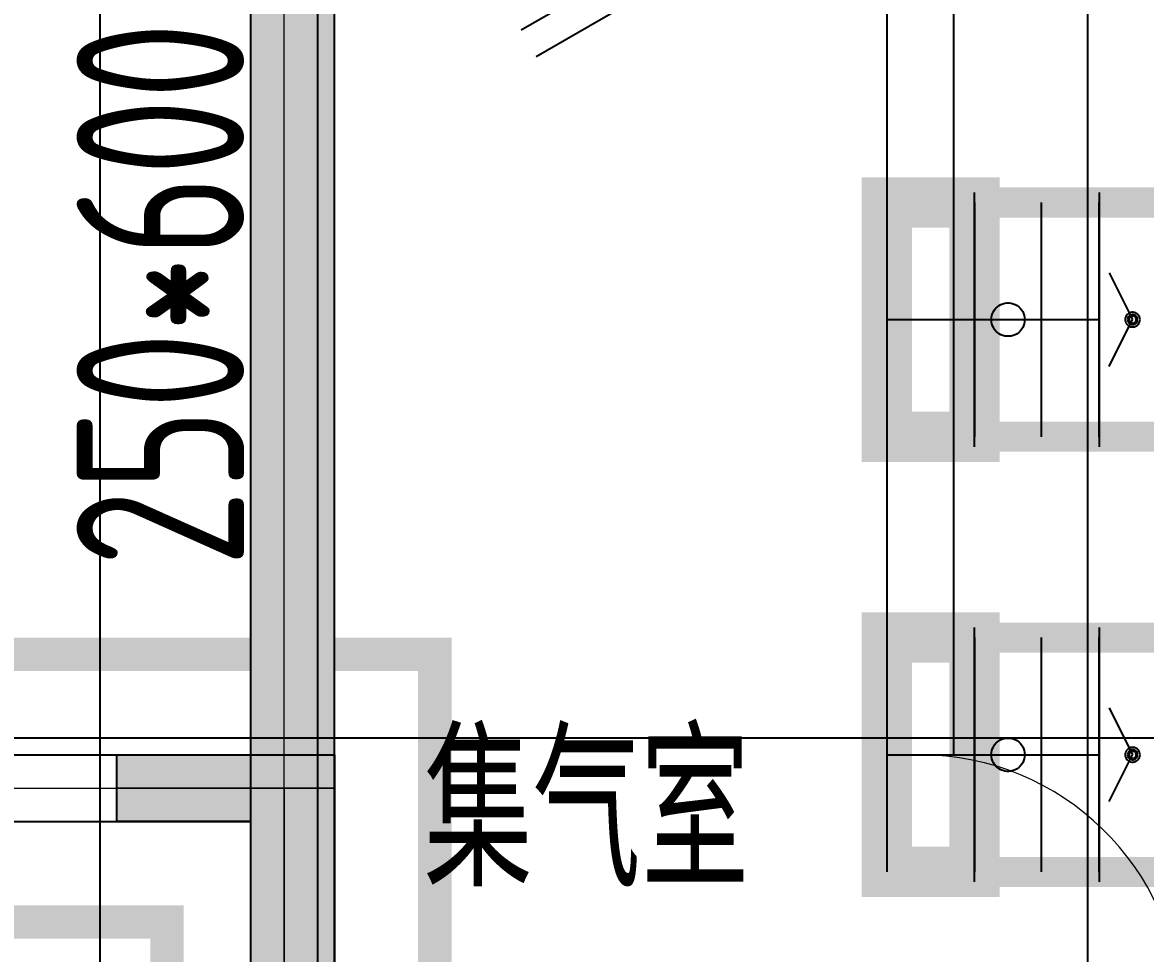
# Model space of a CAD drawing. Extents: x 369444 to 684549, y -549309 to 575337.
# Drawn here: x 514293 to 517647, y 462063 to 464845 of the extents above; entities that cross this region are included whole.
import ezdxf

# ---------------------------------------------------------------- set-up
doc = ezdxf.new("R2010")
doc.units = 0
doc.header["$LTSCALE"] = 1000
doc.header["$MEASUREMENT"] = 0
for name, pattern in [('__DASH', [0.35, 0.25, -0.1]), ('CENTER2', [1.125, 0.75, -0.125, 0.125, -0.125]), ('DASH', [0.35, 0.25, -0.1])]:
    doc.linetypes.add(name, pattern=pattern)
for name, color, linetype, lineweight, true_color in [('-1-0-1', 7, 'Continuous', 0, 0xc0c0c0), ('-1-1-2', 7, 'Continuous', 0, 0xc0c0c0), ('-2-0-1', 1, 'Continuous', 0, 0xff0000), ('-2-1-2', 9, 'Continuous', 0, 0x808080), ('1-6-1', 7, 'Continuous', 0, 0x55ff55), ('1-6-2', 7, 'Continuous', 0, 0x55ff55), ('12-6-1', 4, 'Continuous', 0, 0x00ffff), ('12-6-2', 4, 'Continuous', 0, 0x00ffff), ('12-6-5', 4, 'Continuous', 0, 0x00ffff)]:
    doc.layers.add(name, color=color, linetype=linetype, lineweight=lineweight, true_color=true_color)
for name, color, linetype in [('DOTE', 1, 'Continuous'), ('DUCT-排烟中心线', 5, 'CENTER2'), ('DUCT-排烟法兰', 4, 'Continuous'), ('DUCT-排烟管', 2, 'Continuous'), ('DUCT-排烟管端线', 4, 'Continuous'), ('DUCT-排烟阀门', 7, 'Continuous'), ('PUB_HATCH', 8, 'Continuous'), ('WALL', 9, 'Continuous'), ('WINDOW', 4, 'Continuous'), ('填充', 8, 'Continuous'), ('砼墙', 151, 'Continuous'), ('防火分区线', 7, 'Continuous'), ('颜洞口', 1, 'Continuous'), ('风管标注', 3, 'Continuous')]:
    doc.layers.add(name, color=color, linetype=linetype)
doc.styles.add('_TCH_DIM', font='SIMPLEX', dxfattribs={"bigfont": 'GBCBIG'})
doc.styles.add('yjkcad', font='yjkeng.shx', dxfattribs={"width": 0.7, "height": 250, "bigfont": 'yjkchn.shx'})

# ---------------------------------------------------------------- blocks, each defined once
blk = doc.blocks.new('$DorLib2D$00000196')
at = {"color": 0}
for p, q in [((-0.5, 0.3571), (0.366, 0.8571)), ((-0.5, -0.3571), (0.366, -0.8571)), ((-0.5571, -0.4561), (0.3089, -0.9561))]:
    blk.add_line(p, q, dxfattribs=at)
at = {"color": 0, "const_width": 0.0714}
blk.add_lwpolyline([(-0.5571, 0.4561), (0.3089, 0.9561)], dxfattribs=at)
blk = doc.blocks.new('$DorLib2D$00000001')
for p, q in [((0.45, 0.975), (0.5, 0.975)), ((0.45, 0), (0.45, 0.975)), ((0.5, 0), (0.5, 0.975)), ((0.5, 0), (0.45, 0))]:
    blk.add_line(p, q)
at = {"lineweight": 13}
blk.add_arc((0.475, 0), 0.975, 91.4693, 180, dxfattribs=at)
blk = doc.blocks.new('N-风管')
at = {"layer": 'DUCT-排烟中心线', "color": 0}
for p, q in [((38489352830.724113, 3905558430.259881), (38489353092.727753, 3905558430.259881)), ((38489353092.727753, 3905558430.259881), (38489353464.869499, 3905558430.259881)), ((38489352830.724113, 3905557130.259881), (38489353092.727753, 3905557130.259881)), ((38489353092.727753, 3905557130.259881), (38489353464.869499, 3905557130.259881))]:
    blk.add_line(p, q, dxfattribs=at)
at = {"layer": 'DUCT-排烟法兰', "color": 0}
for p, q in [((38489353092.627747, 3905558050.259881), (38489353092.627747, 3905558810.259881)), ((38489353464.769493, 3905558810.259881), (38489353464.769493, 3905558050.259881)), ((38489353092.627747, 3905556750.259881), (38489353092.627747, 3905557510.259881)), ((38489353464.769493, 3905557510.259881), (38489353464.769493, 3905556750.259881))]:
    blk.add_line(p, q, dxfattribs=at)
at = {"layer": 'DUCT-排烟管', "color": 0, "const_width": 90}
for points in [[(38489353092.727753, 3905558780.259881), (38489352830.724113, 3905558780.259881)], [(38489353092.727753, 3905558780.259881), (38489353292.727753, 3905558780.259881)], [(38489353464.869499, 3905558780.259881), (38489353092.727753, 3905558780.259881)], [(38489353464.869499, 3905558780.259881), (38489353664.869499, 3905558780.259881)], [(38489352830.724113, 3905558080.259881), (38489353092.727753, 3905558080.259881)], [(38489353292.727753, 3905558080.259881), (38489353092.727753, 3905558080.259881)], [(38489353092.727753, 3905558080.259881), (38489353464.869499, 3905558080.259881)], [(38489353664.869499, 3905558080.259881), (38489353464.869499, 3905558080.259881)], [(38489353092.727753, 3905557480.259881), (38489352830.724113, 3905557480.259881)], [(38489353092.727753, 3905557480.259881), (38489353292.727753, 3905557480.259881)], [(38489353464.869499, 3905557480.259881), (38489353092.727753, 3905557480.259881)], [(38489353464.869499, 3905557480.259881), (38489353664.869499, 3905557480.259881)], [(38489352830.724113, 3905556780.259881), (38489353092.727753, 3905556780.259881)], [(38489353292.727753, 3905556780.259881), (38489353092.727753, 3905556780.259881)], [(38489353092.727753, 3905556780.259881), (38489353464.869499, 3905556780.259881)], [(38489353664.869499, 3905556780.259881), (38489353464.869499, 3905556780.259881)]]:
    blk.add_lwpolyline(points, dxfattribs=at)
at = {"layer": 'DUCT-排烟管端线', "color": 0}
for p, q in [((38489352830.724113, 3905558780.259881), (38489352830.724113, 3905558080.259881)), ((38489353092.727753, 3905558080.259881), (38489353092.727753, 3905558780.259881)), ((38489353092.727753, 3905558080.259881), (38489353092.727753, 3905558780.259881)), ((38489353092.727753, 3905558780.259881), (38489353092.727753, 3905558080.259881)), ((38489353292.727753, 3905558080.259881), (38489353292.727753, 3905558780.259881)), ((38489353464.869499, 3905558080.259881), (38489353464.869499, 3905558780.259881)), ((38489353464.869499, 3905558080.259881), (38489353464.869499, 3905558780.259881)), ((38489352830.724113, 3905557480.259881), (38489352830.724113, 3905556780.259881)), ((38489353092.727753, 3905556780.259881), (38489353092.727753, 3905557480.259881)), ((38489353092.727753, 3905556780.259881), (38489353092.727753, 3905557480.259881)), ((38489353092.727753, 3905557480.259881), (38489353092.727753, 3905556780.259881)), ((38489353292.727753, 3905556780.259881), (38489353292.727753, 3905557480.259881)), ((38489353464.869499, 3905556780.259881), (38489353464.869499, 3905557480.259881)), ((38489353464.869499, 3905556780.259881), (38489353464.869499, 3905557480.259881))]:
    blk.add_line(p, q, dxfattribs=at)
at = {"layer": 'DUCT-排烟阀门', "color": 0}
for p, q in [((38489353494.869499, 3905558570.259881), (38489353564.869499, 3905558430.259881)), ((38489353160.856552, 3905558468.785542), (38489353165.936409, 3905558472.476277)), ((38489353165.936409, 3905558472.476277), (38489353171.438789, 3905558475.501233)), ((38489353171.438789, 3905558475.501233), (38489353177.276901, 3905558477.812706)), ((38489353177.276901, 3905558477.812706), (38489353183.358688, 3905558479.374243)), ((38489353183.358688, 3905558479.374243), (38489353189.588226, 3905558480.161217)), ((38489353189.588226, 3905558480.161217), (38489353195.867279, 3905558480.161217)), ((38489353195.867279, 3905558480.161217), (38489353202.096817, 3905558479.374243)), ((38489353202.096817, 3905558479.374243), (38489353208.178596, 3905558477.812706)), ((38489353208.178596, 3905558477.812706), (38489353214.016724, 3905558475.501233)), ((38489353214.016724, 3905558475.501233), (38489353219.519089, 3905558472.476277)), ((38489353219.519089, 3905558472.476277), (38489353224.598953, 3905558468.785542)), ((38489353143.122017, 3905558436.526542), (38489353144.298592, 3905558442.694375)), ((38489353144.298592, 3905558442.694375), (38489353146.23893, 3905558448.666108)), ((38489353146.23893, 3905558448.666108), (38489353148.912407, 3905558454.347564)), ((38489353148.912407, 3905558454.347564), (38489353152.276901, 3905558459.649143)), ((38489353152.276901, 3905558459.649143), (38489353156.27932, 3905558464.487236)), ((38489353156.27932, 3905558464.487236), (38489353160.856552, 3905558468.785542)), ((38489353224.598953, 3905558468.785542), (38489353229.176193, 3905558464.487236)), ((38489353229.176193, 3905558464.487236), (38489353233.178596, 3905558459.649143)), ((38489353233.178596, 3905558459.649143), (38489353236.543083, 3905558454.347564)), ((38489353236.543083, 3905558454.347564), (38489353239.216583, 3905558448.666108)), ((38489353239.216583, 3905558448.666108), (38489353241.156914, 3905558442.694375)), ((38489353241.156914, 3905558442.694375), (38489353242.333488, 3905558436.526542)), ((38489353544.207573, 3905558438.264353), (38489353543.08857, 3905558434.331443)), ((38489353546.030197, 3905558441.92468), (38489353544.207573, 3905558438.264353)), ((38489353548.494377, 3905558445.187777), (38489353546.030197, 3905558441.92468)), ((38489353551.51619, 3905558447.942522), (38489353548.494377, 3905558445.187777)), ((38489353552.245522, 3905558438.372823), (38489353550.938263, 3905558435.837107)), ((38489353554.992729, 3905558450.095106), (38489353551.51619, 3905558447.942522)), ((38489353554.009033, 3905558440.615316), (38489353552.245522, 3905558438.372823)), ((38489353556.165077, 3905558442.483537), (38489353554.009033, 3905558440.615316)), ((38489353558.805618, 3905558451.572225), (38489353554.992729, 3905558450.095106)), ((38489353557.10218, 3905558437.666005), (38489353555.840927, 3905558436.062191)), ((38489353558.635719, 3905558443.909964), (38489353556.165077, 3905558442.483537)), ((38489353558.644173, 3905558439.002141), (38489353557.10218, 3905558437.666005)), ((38489353561.331673, 3905558444.84304), (38489353558.635719, 3905558443.909964)), ((38489353560.411148, 3905558440.022309), (38489353558.644173, 3905558439.002141)), ((38489353562.824997, 3905558452.323577), (38489353558.805618, 3905558451.572225)), ((38489353562.339272, 3905558440.689638), (38489353560.411148, 3905558440.022309)), ((38489353564.155479, 3905558445.249043), (38489353561.331673, 3905558444.84304)), ((38489353564.358841, 3905558440.980009), (38489353562.339272, 3905558440.689638)), ((38489353566.914001, 3905558452.323577), (38489353562.824997, 3905558452.323577)), ((38489353567.005096, 3905558445.113299), (38489353564.155479, 3905558445.249043)), ((38489353566.396873, 3905558440.882926), (38489353564.358841, 3905558440.980009)), ((38489353568.379677, 3905558440.401898), (38489353566.396873, 3905558440.882926)), ((38489353570.933388, 3905558451.572225), (38489353566.914001, 3905558452.323577)), ((38489353569.777527, 3905558444.440714), (38489353567.005096, 3905558445.113299)), ((38489353570.235641, 3905558439.554311), (38489353568.379677, 3905558440.401898)), ((38489353572.372581, 3905558443.255596), (38489353569.777527, 3905558444.440714)), ((38489353571.897652, 3905558438.3708), (38489353570.235641, 3905558439.554311)), ((38489353574.746269, 3905558450.095106), (38489353570.933388, 3905558451.572225)), ((38489353573.305649, 3905558436.894138), (38489353571.897652, 3905558438.3708)), ((38489353574.696442, 3905558441.60078), (38489353572.372581, 3905558443.255596)), ((38489353574.408737, 3905558435.177698), (38489353573.305649, 3905558436.894138)), ((38489353576.665138, 3905558439.536073), (38489353574.696442, 3905558441.60078)), ((38489353578.222809, 3905558447.942522), (38489353574.746269, 3905558450.095106)), ((38489353578.207497, 3905558437.136101), (38489353576.665138, 3905558439.536073)), ((38489353579.267799, 3905558434.487604), (38489353578.207497, 3905558437.136101)), ((38489353581.244621, 3905558445.187777), (38489353578.222809, 3905558447.942522)), ((38489353583.708794, 3905558441.92468), (38489353581.244621, 3905558445.187777)), ((38489353585.531433, 3905558438.264353), (38489353583.708794, 3905558441.92468)), ((38489353586.650429, 3905558434.331443), (38489353585.531433, 3905558438.264353)), ((38489353105.227753, 3905558430.259881), (38489353280.227753, 3905558430.259881)), ((38489353142.727753, 3905558430.259881), (38489353143.122017, 3905558436.526542)), ((38489353143.122017, 3905558423.993219), (38489353142.727753, 3905558430.259881)), ((38489353144.298592, 3905558417.825386), (38489353143.122017, 3905558423.993219)), ((38489353146.23893, 3905558411.853653), (38489353144.298592, 3905558417.825386)), ((38489353148.912422, 3905558406.172197), (38489353146.23893, 3905558411.853653)), ((38489353152.276901, 3905558400.870618), (38489353148.912422, 3905558406.172197)), ((38489353236.543091, 3905558406.172197), (38489353233.178596, 3905558400.870618)), ((38489353239.216583, 3905558411.853653), (38489353236.543091, 3905558406.172197)), ((38489353241.156914, 3905558417.825386), (38489353239.216583, 3905558411.853653)), ((38489353242.333488, 3905558423.993219), (38489353241.156914, 3905558417.825386)), ((38489353242.333488, 3905558436.526542), (38489353242.727753, 3905558430.259881)), ((38489353242.727753, 3905558430.259881), (38489353242.333488, 3905558423.993219)), ((38489353494.869499, 3905558290.259881), (38489353564.869499, 3905558430.259881)), ((38489353543.08857, 3905558434.331443), (38489353542.711281, 3905558430.259881)), ((38489353542.711281, 3905558430.259881), (38489353543.08857, 3905558426.188318)), ((38489353543.08857, 3905558426.188318), (38489353544.207573, 3905558422.255408)), ((38489353544.207573, 3905558422.255408), (38489353546.030197, 3905558418.595081)), ((38489353546.030197, 3905558418.595081), (38489353548.494377, 3905558415.331985)), ((38489353548.494377, 3905558415.331985), (38489353551.51619, 3905558412.57724)), ((38489353550.134521, 3905558433.099815), (38489353549.863342, 3905558430.259881)), ((38489353549.863342, 3905558430.259881), (38489353550.134521, 3905558427.419946)), ((38489353550.938263, 3905558435.837107), (38489353550.134521, 3905558433.099815)), ((38489353550.134521, 3905558427.419946), (38489353550.938263, 3905558424.682654)), ((38489353550.938263, 3905558424.682654), (38489353552.245506, 3905558422.146938)), ((38489353551.51619, 3905558412.57724), (38489353554.992729, 3905558410.424655)), ((38489353552.245506, 3905558422.146938), (38489353554.009033, 3905558419.904445)), ((38489353554.009033, 3905558419.904445), (38489353556.16507, 3905558418.036224)), ((38489353554.331161, 3905558432.290978), (38489353554.137207, 3905558430.259881)), ((38489353554.137207, 3905558430.259881), (38489353554.331161, 3905558428.228783)), ((38489353554.905991, 3905558434.248668), (38489353554.331161, 3905558432.290978)), ((38489353554.331161, 3905558428.228783), (38489353554.905991, 3905558426.271093)), ((38489353555.840927, 3905558436.062191), (38489353554.905991, 3905558434.248668)), ((38489353554.905991, 3905558426.271093), (38489353555.840927, 3905558424.45757)), ((38489353554.992729, 3905558410.424655), (38489353558.805611, 3905558408.947536)), ((38489353555.840927, 3905558424.45757), (38489353557.10218, 3905558422.853756)), ((38489353556.16507, 3905558418.036224), (38489353558.635712, 3905558416.609797)), ((38489353557.10218, 3905558422.853756), (38489353558.644173, 3905558421.51762)), ((38489353558.635712, 3905558416.609797), (38489353561.331657, 3905558415.676721)), ((38489353558.644173, 3905558421.51762), (38489353560.411148, 3905558420.497452)), ((38489353558.805611, 3905558408.947536), (38489353562.824997, 3905558408.196184)), ((38489353560.411148, 3905558420.497452), (38489353562.339256, 3905558419.830123)), ((38489353561.331657, 3905558415.676721), (38489353564.155472, 3905558415.270718)), ((38489353562.339256, 3905558419.830123), (38489353564.358833, 3905558419.539752)), ((38489353562.824997, 3905558408.196184), (38489353566.914001, 3905558408.196184)), ((38489353564.155472, 3905558415.270718), (38489353567.005096, 3905558415.406462)), ((38489353564.358833, 3905558419.539752), (38489353566.396858, 3905558419.636836)), ((38489353566.396858, 3905558419.636836), (38489353568.379677, 3905558420.117863)), ((38489353566.914001, 3905558408.196184), (38489353570.93338, 3905558408.947536)), ((38489353567.005096, 3905558415.406462), (38489353569.777527, 3905558416.079047)), ((38489353568.379677, 3905558420.117863), (38489353570.235641, 3905558420.96545)), ((38489353569.777527, 3905558416.079047), (38489353572.372566, 3905558417.264165)), ((38489353570.235641, 3905558420.96545), (38489353571.897652, 3905558422.148962)), ((38489353570.93338, 3905558408.947536), (38489353574.746269, 3905558410.424655)), ((38489353571.897652, 3905558422.148962), (38489353573.305641, 3905558423.625623)), ((38489353572.372566, 3905558417.264165), (38489353574.696442, 3905558418.918982)), ((38489353573.305641, 3905558423.625623), (38489353574.40873, 3905558425.342063)), ((38489353574.40873, 3905558425.342063), (38489353575.167053, 3905558427.236247)), ((38489353575.167053, 3905558433.283514), (38489353574.408737, 3905558435.177698)), ((38489353574.696442, 3905558418.918982), (38489353576.665131, 3905558420.983688)), ((38489353574.746269, 3905558410.424655), (38489353578.222809, 3905558412.57724)), ((38489353575.553177, 3905558431.280049), (38489353575.167053, 3905558433.283514)), ((38489353575.167053, 3905558427.236247), (38489353575.553177, 3905558429.239712)), ((38489353575.553177, 3905558429.239712), (38489353575.553177, 3905558431.280049)), ((38489353576.665131, 3905558420.983688), (38489353578.207497, 3905558423.38366)), ((38489353578.207497, 3905558423.38366), (38489353579.267799, 3905558426.032157)), ((38489353578.222809, 3905558412.57724), (38489353581.244621, 3905558415.331985)), ((38489353579.807709, 3905558431.686307), (38489353579.267799, 3905558434.487604)), ((38489353579.267799, 3905558426.032157), (38489353579.807709, 3905558428.833454)), ((38489353579.807709, 3905558428.833454), (38489353579.807709, 3905558431.686307)), ((38489353581.244621, 3905558415.331985), (38489353583.708794, 3905558418.595081)), ((38489353583.708794, 3905558418.595081), (38489353585.531433, 3905558422.255408)), ((38489353585.531433, 3905558422.255408), (38489353586.650429, 3905558426.188318)), ((38489353587.027718, 3905558430.259881), (38489353586.650429, 3905558434.331443)), ((38489353586.650429, 3905558426.188318), (38489353587.027718, 3905558430.259881)), ((38489353156.27932, 3905558396.032525), (38489353152.276901, 3905558400.870618)), ((38489353160.856552, 3905558391.734219), (38489353156.27932, 3905558396.032525)), ((38489353165.936417, 3905558388.043484), (38489353160.856552, 3905558391.734219)), ((38489353171.438789, 3905558385.018528), (38489353165.936417, 3905558388.043484)), ((38489353177.276901, 3905558382.707055), (38489353171.438789, 3905558385.018528)), ((38489353183.358688, 3905558381.145518), (38489353177.276901, 3905558382.707055)), ((38489353189.588226, 3905558380.358544), (38489353183.358688, 3905558381.145518)), ((38489353195.867279, 3905558380.358544), (38489353189.588226, 3905558380.358544)), ((38489353202.096817, 3905558381.145518), (38489353195.867279, 3905558380.358544)), ((38489353208.178596, 3905558382.707055), (38489353202.096817, 3905558381.145518)), ((38489353214.016724, 3905558385.018528), (38489353208.178596, 3905558382.707055)), ((38489353219.519096, 3905558388.043484), (38489353214.016724, 3905558385.018528)), ((38489353224.598953, 3905558391.734219), (38489353219.519096, 3905558388.043484)), ((38489353229.176193, 3905558396.032525), (38489353224.598953, 3905558391.734219)), ((38489353233.178596, 3905558400.870618), (38489353229.176193, 3905558396.032525)), ((38489353494.869499, 3905557270.259881), (38489353564.869499, 3905557130.259881)), ((38489353152.276901, 3905557159.649143), (38489353156.27932, 3905557164.487236)), ((38489353156.27932, 3905557164.487236), (38489353160.856552, 3905557168.785542)), ((38489353160.856552, 3905557168.785542), (38489353165.936409, 3905557172.476277)), ((38489353165.936409, 3905557172.476277), (38489353171.438789, 3905557175.501233)), ((38489353171.438789, 3905557175.501233), (38489353177.276901, 3905557177.812706)), ((38489353177.276901, 3905557177.812706), (38489353183.358688, 3905557179.374243)), ((38489353183.358688, 3905557179.374243), (38489353189.588226, 3905557180.161217)), ((38489353189.588226, 3905557180.161217), (38489353195.867279, 3905557180.161217)), ((38489353195.867279, 3905557180.161217), (38489353202.096817, 3905557179.374243)), ((38489353202.096817, 3905557179.374243), (38489353208.178596, 3905557177.812706)), ((38489353208.178596, 3905557177.812706), (38489353214.016724, 3905557175.501233)), ((38489353214.016724, 3905557175.501233), (38489353219.519089, 3905557172.476277)), ((38489353219.519089, 3905557172.476277), (38489353224.598953, 3905557168.785542)), ((38489353224.598953, 3905557168.785542), (38489353229.176193, 3905557164.487236)), ((38489353229.176193, 3905557164.487236), (38489353233.178596, 3905557159.649143)), ((38489353105.227753, 3905557130.259881), (38489353280.227753, 3905557130.259881)), ((38489353142.727753, 3905557130.259881), (38489353143.122017, 3905557136.526542)), ((38489353143.122017, 3905557123.993219), (38489353142.727753, 3905557130.259881)), ((38489353143.122017, 3905557136.526542), (38489353144.298592, 3905557142.694375)), ((38489353144.298592, 3905557142.694375), (38489353146.23893, 3905557148.666108)), ((38489353146.23893, 3905557148.666108), (38489353148.912407, 3905557154.347564)), ((38489353148.912407, 3905557154.347564), (38489353152.276901, 3905557159.649143)), ((38489353233.178596, 3905557159.649143), (38489353236.543083, 3905557154.347564)), ((38489353236.543083, 3905557154.347564), (38489353239.216583, 3905557148.666108)), ((38489353239.216583, 3905557148.666108), (38489353241.156914, 3905557142.694375)), ((38489353241.156914, 3905557142.694375), (38489353242.333488, 3905557136.526542)), ((38489353242.333488, 3905557136.526542), (38489353242.727753, 3905557130.259881)), ((38489353242.727753, 3905557130.259881), (38489353242.333488, 3905557123.993219)), ((38489353494.869499, 3905556990.259881), (38489353564.869499, 3905557130.259881)), ((38489353543.08857, 3905557134.331443), (38489353542.711281, 3905557130.259881)), ((38489353542.711281, 3905557130.259881), (38489353543.08857, 3905557126.188318)), ((38489353544.207573, 3905557138.264353), (38489353543.08857, 3905557134.331443)), ((38489353546.030197, 3905557141.92468), (38489353544.207573, 3905557138.264353)), ((38489353548.494377, 3905557145.187777), (38489353546.030197, 3905557141.92468)), ((38489353551.51619, 3905557147.942522), (38489353548.494377, 3905557145.187777)), ((38489353550.134521, 3905557133.099815), (38489353549.863342, 3905557130.259881)), ((38489353549.863342, 3905557130.259881), (38489353550.134521, 3905557127.419946)), ((38489353550.938263, 3905557135.837107), (38489353550.134521, 3905557133.099815)), ((38489353552.245522, 3905557138.372823), (38489353550.938263, 3905557135.837107)), ((38489353554.992729, 3905557150.095106), (38489353551.51619, 3905557147.942522)), ((38489353554.009033, 3905557140.615316), (38489353552.245522, 3905557138.372823)), ((38489353556.165077, 3905557142.483537), (38489353554.009033, 3905557140.615316)), ((38489353554.331161, 3905557132.290978), (38489353554.137207, 3905557130.259881)), ((38489353554.137207, 3905557130.259881), (38489353554.331161, 3905557128.228783)), ((38489353554.905991, 3905557134.248668), (38489353554.331161, 3905557132.290978)), ((38489353554.331161, 3905557128.228783), (38489353554.905991, 3905557126.271093)), ((38489353555.840927, 3905557136.062191), (38489353554.905991, 3905557134.248668)), ((38489353558.805618, 3905557151.572225), (38489353554.992729, 3905557150.095106)), ((38489353557.10218, 3905557137.666005), (38489353555.840927, 3905557136.062191)), ((38489353558.635719, 3905557143.909964), (38489353556.165077, 3905557142.483537)), ((38489353558.644173, 3905557139.002141), (38489353557.10218, 3905557137.666005)), ((38489353561.331673, 3905557144.84304), (38489353558.635719, 3905557143.909964)), ((38489353560.411148, 3905557140.022309), (38489353558.644173, 3905557139.002141)), ((38489353562.824997, 3905557152.323577), (38489353558.805618, 3905557151.572225)), ((38489353562.339272, 3905557140.689638), (38489353560.411148, 3905557140.022309)), ((38489353564.155479, 3905557145.249043), (38489353561.331673, 3905557144.84304)), ((38489353564.358841, 3905557140.980009), (38489353562.339272, 3905557140.689638)), ((38489353566.914001, 3905557152.323577), (38489353562.824997, 3905557152.323577)), ((38489353567.005096, 3905557145.113299), (38489353564.155479, 3905557145.249043)), ((38489353566.396873, 3905557140.882926), (38489353564.358841, 3905557140.980009)), ((38489353568.379677, 3905557140.401898), (38489353566.396873, 3905557140.882926)), ((38489353570.933388, 3905557151.572225), (38489353566.914001, 3905557152.323577)), ((38489353569.777527, 3905557144.440714), (38489353567.005096, 3905557145.113299)), ((38489353570.235641, 3905557139.554311), (38489353568.379677, 3905557140.401898)), ((38489353572.372581, 3905557143.255596), (38489353569.777527, 3905557144.440714)), ((38489353571.897652, 3905557138.3708), (38489353570.235641, 3905557139.554311)), ((38489353574.746269, 3905557150.095106), (38489353570.933388, 3905557151.572225)), ((38489353573.305649, 3905557136.894138), (38489353571.897652, 3905557138.3708)), ((38489353574.696442, 3905557141.60078), (38489353572.372581, 3905557143.255596)), ((38489353574.408737, 3905557135.177698), (38489353573.305649, 3905557136.894138)), ((38489353575.167053, 3905557133.283514), (38489353574.408737, 3905557135.177698)), ((38489353576.665138, 3905557139.536073), (38489353574.696442, 3905557141.60078)), ((38489353578.222809, 3905557147.942522), (38489353574.746269, 3905557150.095106)), ((38489353575.553177, 3905557131.280049), (38489353575.167053, 3905557133.283514)), ((38489353575.167053, 3905557127.236247), (38489353575.553177, 3905557129.239712)), ((38489353575.553177, 3905557129.239712), (38489353575.553177, 3905557131.280049)), ((38489353578.207497, 3905557137.136101), (38489353576.665138, 3905557139.536073)), ((38489353579.267799, 3905557134.487604), (38489353578.207497, 3905557137.136101)), ((38489353581.244621, 3905557145.187777), (38489353578.222809, 3905557147.942522)), ((38489353579.807709, 3905557131.686307), (38489353579.267799, 3905557134.487604)), ((38489353579.267799, 3905557126.032157), (38489353579.807709, 3905557128.833454)), ((38489353579.807709, 3905557128.833454), (38489353579.807709, 3905557131.686307)), ((38489353583.708794, 3905557141.92468), (38489353581.244621, 3905557145.187777)), ((38489353585.531433, 3905557138.264353), (38489353583.708794, 3905557141.92468)), ((38489353586.650429, 3905557134.331443), (38489353585.531433, 3905557138.264353)), ((38489353587.027718, 3905557130.259881), (38489353586.650429, 3905557134.331443)), ((38489353586.650429, 3905557126.188318), (38489353587.027718, 3905557130.259881)), ((38489353144.298592, 3905557117.825386), (38489353143.122017, 3905557123.993219)), ((38489353146.23893, 3905557111.853653), (38489353144.298592, 3905557117.825386)), ((38489353148.912422, 3905557106.172197), (38489353146.23893, 3905557111.853653)), ((38489353152.276901, 3905557100.870618), (38489353148.912422, 3905557106.172197)), ((38489353156.27932, 3905557096.032525), (38489353152.276901, 3905557100.870618)), ((38489353160.856552, 3905557091.734219), (38489353156.27932, 3905557096.032525)), ((38489353229.176193, 3905557096.032525), (38489353224.598953, 3905557091.734219)), ((38489353233.178596, 3905557100.870618), (38489353229.176193, 3905557096.032525)), ((38489353236.543091, 3905557106.172197), (38489353233.178596, 3905557100.870618)), ((38489353239.216583, 3905557111.853653), (38489353236.543091, 3905557106.172197)), ((38489353241.156914, 3905557117.825386), (38489353239.216583, 3905557111.853653)), ((38489353242.333488, 3905557123.993219), (38489353241.156914, 3905557117.825386)), ((38489353543.08857, 3905557126.188318), (38489353544.207573, 3905557122.255408)), ((38489353544.207573, 3905557122.255408), (38489353546.030197, 3905557118.595081)), ((38489353546.030197, 3905557118.595081), (38489353548.494377, 3905557115.331985)), ((38489353548.494377, 3905557115.331985), (38489353551.51619, 3905557112.57724)), ((38489353550.134521, 3905557127.419946), (38489353550.938263, 3905557124.682654)), ((38489353550.938263, 3905557124.682654), (38489353552.245506, 3905557122.146938)), ((38489353551.51619, 3905557112.57724), (38489353554.992729, 3905557110.424655)), ((38489353552.245506, 3905557122.146938), (38489353554.009033, 3905557119.904445)), ((38489353554.009033, 3905557119.904445), (38489353556.16507, 3905557118.036224)), ((38489353554.905991, 3905557126.271093), (38489353555.840927, 3905557124.45757)), ((38489353554.992729, 3905557110.424655), (38489353558.805611, 3905557108.947536)), ((38489353555.840927, 3905557124.45757), (38489353557.10218, 3905557122.853756)), ((38489353556.16507, 3905557118.036224), (38489353558.635712, 3905557116.609797)), ((38489353557.10218, 3905557122.853756), (38489353558.644173, 3905557121.51762)), ((38489353558.635712, 3905557116.609797), (38489353561.331657, 3905557115.676721)), ((38489353558.644173, 3905557121.51762), (38489353560.411148, 3905557120.497452)), ((38489353558.805611, 3905557108.947536), (38489353562.824997, 3905557108.196184)), ((38489353560.411148, 3905557120.497452), (38489353562.339256, 3905557119.830123)), ((38489353561.331657, 3905557115.676721), (38489353564.155472, 3905557115.270718)), ((38489353562.339256, 3905557119.830123), (38489353564.358833, 3905557119.539752)), ((38489353562.824997, 3905557108.196184), (38489353566.914001, 3905557108.196184)), ((38489353564.155472, 3905557115.270718), (38489353567.005096, 3905557115.406462)), ((38489353564.358833, 3905557119.539752), (38489353566.396858, 3905557119.636836)), ((38489353566.396858, 3905557119.636836), (38489353568.379677, 3905557120.117863)), ((38489353566.914001, 3905557108.196184), (38489353570.93338, 3905557108.947536)), ((38489353567.005096, 3905557115.406462), (38489353569.777527, 3905557116.079047)), ((38489353568.379677, 3905557120.117863), (38489353570.235641, 3905557120.96545)), ((38489353569.777527, 3905557116.079047), (38489353572.372566, 3905557117.264165)), ((38489353570.235641, 3905557120.96545), (38489353571.897652, 3905557122.148962)), ((38489353570.93338, 3905557108.947536), (38489353574.746269, 3905557110.424655)), ((38489353571.897652, 3905557122.148962), (38489353573.305641, 3905557123.625623)), ((38489353572.372566, 3905557117.264165), (38489353574.696442, 3905557118.918982)), ((38489353573.305641, 3905557123.625623), (38489353574.40873, 3905557125.342063)), ((38489353574.40873, 3905557125.342063), (38489353575.167053, 3905557127.236247)), ((38489353574.696442, 3905557118.918982), (38489353576.665131, 3905557120.983688)), ((38489353574.746269, 3905557110.424655), (38489353578.222809, 3905557112.57724)), ((38489353576.665131, 3905557120.983688), (38489353578.207497, 3905557123.38366)), ((38489353578.207497, 3905557123.38366), (38489353579.267799, 3905557126.032157)), ((38489353578.222809, 3905557112.57724), (38489353581.244621, 3905557115.331985)), ((38489353581.244621, 3905557115.331985), (38489353583.708794, 3905557118.595081)), ((38489353583.708794, 3905557118.595081), (38489353585.531433, 3905557122.255408)), ((38489353585.531433, 3905557122.255408), (38489353586.650429, 3905557126.188318)), ((38489353165.936417, 3905557088.043484), (38489353160.856552, 3905557091.734219)), ((38489353171.438789, 3905557085.018528), (38489353165.936417, 3905557088.043484)), ((38489353177.276901, 3905557082.707055), (38489353171.438789, 3905557085.018528)), ((38489353183.358688, 3905557081.145518), (38489353177.276901, 3905557082.707055)), ((38489353189.588226, 3905557080.358544), (38489353183.358688, 3905557081.145518)), ((38489353195.867279, 3905557080.358544), (38489353189.588226, 3905557080.358544)), ((38489353202.096817, 3905557081.145518), (38489353195.867279, 3905557080.358544)), ((38489353208.178596, 3905557082.707055), (38489353202.096817, 3905557081.145518)), ((38489353214.016724, 3905557085.018528), (38489353208.178596, 3905557082.707055)), ((38489353219.519096, 3905557088.043484), (38489353214.016724, 3905557085.018528)), ((38489353224.598953, 3905557091.734219), (38489353219.519096, 3905557088.043484))]:
    blk.add_line(p, q, dxfattribs=at)
at = {"layer": '颜洞口', "color": 0, "const_width": 150, "elevation": 3000}
for points in [[(38489352830.724113, 3905558780.259881), (38489353092.527763, 3905558780.259881), (38489353092.527763, 3905558080.259881), (38489352830.724113, 3905558080.259881)], [(38489352830.724113, 3905557480.259881), (38489353092.527763, 3905557480.259881), (38489353092.527763, 3905556780.259881), (38489352830.724113, 3905556780.259881)]]:
    blk.add_lwpolyline(points, close=True, dxfattribs=at)

msp = doc.modelspace()

# ---------------------------------------------------------------- hatches: boundary and pattern name
at = {"layer": 'PUB_HATCH'}
msp.add_hatch(color=256, dxfattribs=at).paths.add_polyline_path([(515174.6, 461577), (515224.6, 461707), (515224.6, 467357), (515104.6, 467407), (514974.6, 467357), (514974.6, 461557)])
at = {"layer": '填充'}
h = msp.add_hatch(color=8, dxfattribs=at)
h.dxf.hatch_style = 1
h.paths.add_polyline_path([(507274.5, 462457), (507274.5, 462957), (506774.5, 462957), (506774.5, 462457)], flags=17)
h.paths.add_polyline_path([(500674.5, 462457), (500674.5, 462957), (500174.5, 462957), (500174.5, 462457)], flags=17)
h.paths.add_polyline_path([(497874.5, 462457), (497874.5, 462957), (497374.5, 462957), (497374.5, 462457)], flags=17)
h.paths.add_polyline_path([(510074.5, 462457), (510074.5, 462957), (509524.5, 462957), (509524.5, 462457)], flags=17)
h.paths.add_polyline_path([(509524.5, 460757), (509774.5, 460757), (509774.5, 461157), (509374.5, 461157), (509374.5, 460757)], flags=17)
h.paths.add_polyline_path([(497424.5, 460757), (497574.5, 460757), (497574.5, 461157), (497174.5, 461157), (497174.5, 460757)], flags=17)
h.paths.add_polyline_path([(512274.5, 467357), (510074.5, 467357), (510074.5, 465157), (510624.5, 465157), (510624.5, 464957), (509824.5, 464957), (509824.5, 467607), (512474.5, 467607), (512474.5, 464957), (511724.5, 464957), (511724.5, 465157), (512274.5, 465157)])
h.paths.add_polyline_path([(501674.5, 458107), (501124.5, 458107), (501124.5, 458357), (501674.5, 458357), (502074.5, 458357), (502074.5, 458107), (501924.5, 458107), (501924.5, 455207), (500174.5, 455207), (500174.5, 455457), (501674.5, 455457)])
h.paths.add_polyline_path([(514974.5, 467357), (514324.5, 467357), (514324.5, 467607), (515224.5, 467607), (515224.5, 465807), (514974.5, 465807)])
h.paths.add_polyline_path([(492624.5, 467557), (491974.5, 467557), (491974.5, 466007), (491724.5, 466007), (491724.5, 467807), (492624.5, 467807)])
h.paths.add_polyline_path([(507624.5, 450607), (506774.5, 450607), (506074.5, 450607), (506074.5, 450857), (506524.5, 450857), (506524.5, 454057), (506774.5, 454057), (506774.5, 450857), (507624.5, 450857)])
h.paths.add_polyline_path([(500174.5, 450607), (499324.5, 450607), (499324.5, 450857), (500174.5, 450857), (500174.5, 454057), (500424.5, 454057), (500424.5, 450857), (500874.5, 450857), (500874.5, 450607)])
h.paths.add_polyline_path([(505824.5, 458107), (505274.5, 458107), (505274.5, 455457), (506774.5, 455457), (506774.5, 455207), (505024.5, 455207), (505024.5, 458107), (504874.5, 458107), (504874.5, 458357), (505274.5, 458357), (505824.5, 458357)])
h.paths.add_polyline_path([(521349.5, 458907), (520874.5, 458907), (520874.5, 457157), (520624.5, 457157), (520624.5, 458907), (520524.5, 458907), (520524.5, 459157), (520874.5, 459157), (521349.5, 459157)])
h.paths.add_polyline_path([(517574.5, 450607), (517274.5, 450607), (516874.5, 450607), (516874.5, 450857), (517024.5, 450857), (517024.5, 454457), (517274.5, 454457), (517274.5, 450857), (517574.5, 450857)])
h.paths.add_polyline_path([(514174.5, 450607), (513149.5, 450607), (512374.5, 450607), (512374.5, 450857), (513124.5, 450857), (513124.5, 454557), (513424.5, 454557), (513424.5, 450857), (514174.5, 450857)])
h.paths.add_polyline_path([(489924.5, 456557), (489924.5, 455757), (487824.5, 455757), (487824.5, 456007), (489674.5, 456007), (489674.5, 456557)])
h.paths.add_polyline_path([(497624.5, 465157), (496874.5, 465157), (496874.5, 467557), (494674.5, 467557), (494674.5, 465357), (495224.5, 465357), (495224.5, 465157), (494474.5, 465157), (494474.5, 467807), (497124.5, 467807), (497124.5, 465407), (497624.5, 465407)])
h.paths.add_polyline_path([(509524.5, 458107), (509074.5, 458107), (509074.5, 458357), (509774.5, 458357), (509774.5, 455207), (509524.5, 455207)])
h.paths.add_polyline_path([(497874.5, 458107), (497424.5, 458107), (497424.5, 455207), (497174.5, 455207), (497174.5, 458357), (497874.5, 458357)])
h.paths.add_polyline_path([(489674.5, 450607), (489374.5, 450607), (489374.5, 450857), (489674.5, 450857), (489674.5, 454457), (489924.5, 454457), (489924.5, 450857), (490074.5, 450857), (490074.5, 450607)])
h.paths.add_polyline_path([(486074.5, 458907), (485589.5, 458907), (485589.5, 459157), (486074.5, 459157), (486424.5, 459157), (486424.5, 458907), (486324.5, 458907), (486324.5, 457157), (486074.5, 457157)])
h.paths.add_polyline_path([(523874.5, 449607), (523324.5, 449607), (523324.5, 449857), (523574.5, 449857), (523574.5, 454307), (523874.5, 454307)])
h.paths.add_polyline_path([(483624.5, 449607), (483074.5, 449607), (483074.5, 454307), (483374.5, 454307), (483374.5, 449857), (483624.5, 449857)])
h.paths.add_polyline_path([(515374.5, 458907), (514974.5, 458907), (514974.5, 462457), (514574.5, 462457), (514574.5, 462657), (515224.5, 462657), (515224.5, 459157), (515374.5, 459157)])
h.paths.add_polyline_path([(491974.5, 458907), (491574.5, 458907), (491574.5, 459157), (491724.5, 459157), (491724.5, 462657), (492424.5, 462657), (492424.5, 462457), (491974.5, 462457)])
h.paths.add_polyline_path([(520074.5, 450607), (519374.5, 450607), (519374.5, 450857), (520074.5, 450857), (520074.5, 453757), (520324.5, 453757), (520324.5, 450857), (520324.5, 449857), (520924.5, 449857), (520924.5, 449607), (520074.5, 449607)])
h.paths.add_polyline_path([(493824.5, 460257), (493824.5, 456757), (493524.5, 456757), (493524.5, 460257)])
h.paths.add_polyline_path([(487574.5, 450607), (486874.5, 450607), (486874.5, 449607), (486024.5, 449607), (486024.5, 449857), (486624.5, 449857), (486624.5, 450857), (486624.5, 453757), (486874.5, 453757), (486874.5, 450857), (487574.5, 450857)])
h.paths.add_polyline_path([(513424.5, 460257), (513424.5, 456757), (513124.5, 456757), (513124.5, 460257)])
h.paths.add_polyline_path([(509774.5, 450607), (509424.5, 450607), (509424.5, 450857), (509524.5, 450857), (509524.5, 454057), (509774.5, 454057), (509774.5, 450857), (509974.5, 450857), (509974.5, 450607)])
h.paths.add_polyline_path([(497524.5, 450607), (497174.5, 450607), (496974.5, 450607), (496974.5, 450857), (497174.5, 450857), (497174.5, 454057), (497424.5, 454057), (497424.5, 450857), (497524.5, 450857)])
h.paths.add_polyline_path([(523874.5, 455757), (523174.5, 455757), (523174.5, 456007), (523574.5, 456007), (523574.5, 458907), (523199.5, 458907), (523199.5, 459157), (523874.5, 459157)])
h.paths.add_polyline_path([(483774.5, 455757), (483074.5, 455757), (483074.5, 459157), (483759.5, 459157), (483759.5, 458907), (483374.5, 458907), (483374.5, 456007), (483774.5, 456007)])
h.paths.add_polyline_path([(517024.5, 458907), (516974.5, 458907), (516974.5, 459157), (517274.5, 459157), (517674.5, 459157), (517674.5, 458907), (517274.5, 458907), (517274.5, 458057), (517024.5, 458057)])
h.paths.add_polyline_path([(489974.5, 458907), (489924.5, 458907), (489924.5, 458057), (489674.5, 458057), (489674.5, 458907), (489274.5, 458907), (489274.5, 459157), (489674.5, 459157), (489974.5, 459157)])
h.paths.add_polyline_path([(519124.5, 455757), (517024.5, 455757), (517024.5, 456557), (517274.5, 456557), (517274.5, 456007), (519124.5, 456007)])
edge = h.paths.add_edge_path()
edge.add_line((497374.5, 465157), (497374.5, 465057))
edge.add_line((497374.5, 465057), (497624.5, 465057))
edge.add_line((497624.5, 465057), (497624.5, 465157))
edge.add_line((497424.5, 460757), (497424.5, 460007))
edge.add_line((497424.5, 460007), (495374.5, 460007))
edge.add_line((495374.5, 460007), (495374.5, 460257))
edge.add_line((495374.5, 460257), (497174.5, 460257))
edge.add_line((497174.5, 460257), (497174.5, 460757))
edge.add_line((509774.5, 460757), (509774.5, 460257))
edge.add_line((509774.5, 460257), (511574.5, 460257))
edge.add_line((511574.5, 460257), (511574.5, 460007))
edge.add_line((511574.5, 460007), (509524.5, 460007))
edge.add_line((509524.5, 460007), (509524.5, 460757))

# ---------------------------------------------------------------- linework, layer by layer
at = {"layer": '-1-0-1', "color": 0}
for p in [(514574.3, 462556.9, -3600), (515074.3, 462556.9, -3600)]:
    msp.add_point(p, dxfattribs=at)
at = {"layer": '-1-1-2', "color": 0}
for p, q in [((514574.3, 462556.9, -3600), (514574.3, 462556.9)), ((515074.3, 462556.9, -3600), (515074.3, 462556.9))]:
    msp.add_line(p, q, dxfattribs=at)
at = {"layer": '-2-0-1', "color": 0}
for p, q in [((515074.3, 462556.9, -3600), (515074.3, 465507.2, -3600)), ((512374.3, 462556.9, -3600), (514574.3, 462556.9, -3600)), ((514574.3, 462556.9, -3600), (515074.3, 462556.9, -3600)), ((515074.3, 461582.2, -3600), (515074.3, 462556.9, -3600))]:
    msp.add_line(p, q, dxfattribs=at)
at = {"layer": '-2-1-2', "color": 0}
for p, q in [((515074.3, 462556.9), (515074.3, 465507.2)), ((512374.3, 462556.9), (514574.3, 462556.9)), ((514574.3, 462556.9), (515074.3, 462556.9)), ((515074.3, 461582.2), (515074.3, 462556.9))]:
    msp.add_line(p, q, dxfattribs=at)
at = {"layer": '1-6-1', "color": 0}
for p, q in [((514574.3, 462656.9, -3600), (514574.3, 462656.9)), ((515224.3, 462656.9, -3600), (514574.3, 462656.9, -3600)), ((514574.3, 462656.9), (515224.3, 462656.9)), ((514574.3, 462656.9, -3600), (514574.3, 462456.9, -3600)), ((514574.3, 462656.9), (514574.3, 462656.9, -3600)), ((514574.3, 462456.9), (514574.3, 462656.9)), ((515224.3, 462656.9, -5100), (515224.3, 461707.2, -5100)), ((515224.3, 462656.9, -8700), (515224.3, 462656.9, -5100)), ((515224.3, 461707.2, -8700), (515224.3, 462656.9, -8700)), ((515224.3, 462656.9), (515224.3, 462656.9, -3600)), ((514574.3, 462456.9), (514574.3, 462456.9, -3600)), ((514974.3, 462456.9), (514574.3, 462456.9)), ((514574.3, 462456.9, -3600), (514974.3, 462456.9, -3600)), ((514574.3, 462456.9, -3600), (514574.3, 462456.9)), ((514974.3, 462456.9, -8700), (514974.3, 461582.2, -8700)), ((514974.3, 462456.9, -5100), (514974.3, 462456.9, -8700)), ((514974.3, 461582.2, -5100), (514974.3, 462456.9, -5100)), ((514974.3, 462456.9, -3600), (514974.3, 462456.9))]:
    msp.add_line(p, q, dxfattribs=at)
at = {"layer": '1-6-2', "color": 0}
for p, q in [((514574.3, 462556.9), (514574.3, 462556.9, -3600)), ((515074.3, 462556.9), (514574.3, 462556.9)), ((514574.3, 462556.9, -3600), (515074.3, 462556.9, -3600)), ((515074.3, 462556.9, -5100), (515074.3, 461582.2, -5100)), ((515074.3, 462556.9, -8700), (515074.3, 462556.9, -5100)), ((515074.3, 461582.2, -8700), (515074.3, 462556.9, -8700)), ((515074.3, 462556.9, -3600), (515074.3, 462556.9))]:
    msp.add_line(p, q, dxfattribs=at)
at = {"layer": '12-6-1', "color": 0}
for p, q in [((514974.3, 462556.9), (514974.3, 465507.2)), ((514974.3, 462556.9, -600), (514974.3, 465507.2, -600)), ((515224.3, 462556.9), (515224.3, 465507.2)), ((515224.3, 462556.9, -600), (515224.3, 465507.2, -600)), ((512374.3, 462656.9), (514574.3, 462656.9)), ((512374.3, 462656.9, -400), (514574.3, 462656.9, -400)), ((514574.3, 462656.9), (514574.3, 462456.9)), ((514574.3, 462656.9, -400), (514574.3, 462656.9)), ((514574.3, 462456.9, -400), (514574.3, 462656.9, -400)), ((514974.3, 462556.9), (515224.3, 462556.9)), ((514974.3, 462556.9, -600), (514974.3, 462556.9)), ((515224.3, 462556.9, -600), (514974.3, 462556.9, -600)), ((515224.3, 462556.9), (515224.3, 462556.9, -600)), ((512374.3, 462456.9), (514574.3, 462456.9)), ((512374.3, 462456.9, -400), (514574.3, 462456.9, -400)), ((514574.3, 462456.9), (514574.3, 462456.9, -400))]:
    msp.add_line(p, q, dxfattribs=at)
at = {"layer": '12-6-2', "color": 0}
for p, q in [((515074.3, 462556.9), (515074.3, 465507.2)), ((512374.3, 462556.9), (514574.3, 462556.9))]:
    msp.add_line(p, q, dxfattribs=at)
at = {"layer": 'DOTE', "color": 8}
for p, q in [((514524.5, 59364.2), (514524.5, 476704.8)), ((517474.5, 261807), (517474.5, 476704.8))]:
    msp.add_line(p, q, dxfattribs=at)
at = {"layer": 'DOTE', "color": 8, "lineweight": -2}
msp.add_line((377844.4, 462707), (624570.9, 462707), dxfattribs=at)
at = {"layer": 'WALL'}
for p, q in [((515174.5, 462557), (515174.5, 467557)), ((514974.5, 462657), (514974.5, 467357)), ((514974.6, 461557), (514974.6, 467357)), ((515224.6, 461707), (515224.6, 467357)), ((516874.6, 465257), (516874.6, 462656.2)), ((517074.6, 462656.2), (517074.6, 465257)), ((513274.5, 462657), (514974.5, 462657)), ((516874.6, 462656.2), (517074.6, 462656.2)), ((515174.5, 461757), (515174.5, 462557)), ((513424.5, 462457), (514974.5, 462457)), ((514974.5, 461757), (514974.5, 462457))]:
    msp.add_line(p, q, dxfattribs=at)
at = {"layer": '砼墙', "color": 8, "ltscale": 1}
msp.add_lwpolyline([(515374.5, 458907), (514974.5, 458907), (514974.5, 462457), (514574.5, 462457), (514574.5, 462657), (515224.5, 462657), (515224.5, 459157), (515374.5, 459157)], close=True, dxfattribs=at)
at = {"layer": '防火分区线', "linetype": '__DASH', "lineweight": -2, "ltscale": 8, "const_width": 100}
for points in [[(478174.5, 471156.9), (538264.5, 471156.9), (538264.5, 461556.7), (529484.5, 461556.7), (529484.5, 459656.7), (525414.5, 459656.7), (525414.5, 457056.7), (523374.5, 457056.7), (523374.5, 458706.7), (520424.5, 458706.7), (520424.5, 459406.7), (520424.5, 461156.7), (514724.6, 461156.7), (514724.5, 462157), (513674.5, 462157), (513674.5, 455707), (510124.5, 455706.8), (510124.5, 455006.7), (504774.6, 455006.9)], [(478974.5, 470356.9), (537464.5, 470356.9), (537464.5, 462356.7), (528684.5, 462356.7), (528684.5, 460456.7), (524614.5, 460456.7), (524614.5, 457856.7), (524174.5, 457856.7), (524174.5, 459506.7), (521224.5, 459506.7), (521224.5, 461956.7), (515524.5, 461956.7), (515524.5, 462957), (512874.5, 462957), (512874.5, 456506.9), (509324.5, 456506.7), (509324.5, 455806.7), (505574.5, 455806.8), (505574.5, 458656.7), (501424.5, 458656.7)]]:
    msp.add_lwpolyline(points, dxfattribs=at)
at = {"layer": '防火分区线', "color": 2, "linetype": 'DASH', "ltscale": 8, "const_width": 100}
for points in [[(538424.6, 406257), (538414.6, 449806.7), (538614.5, 449806.7), (538614.5, 455807), (536929.6, 455806.9), (536929.6, 462356.7), (528684.5, 462356.7), (528684.5, 460456.7), (524614.5, 460456.7), (524614.5, 459506.7), (521224.5, 459506.7), (521224.5, 461956.7), (515524.5, 461956.7), (515524.5, 462957), (512874.4, 462957), (512874.9, 456506.9), (509324.5, 456506.7), (509324.5, 455806.7), (505574.5, 455806.8), (505574.5, 458656.7), (501424.5, 458656.7)], [(537624.4, 407057), (537614.5, 450606.7), (537814.5, 450606.7), (537814.5, 455007), (536129.6, 455006.8), (536129.6, 461556.7), (529484.5, 461556.7), (529484.5, 459656.7), (525414.5, 459656.7), (525414.5, 458706.7), (520424.5, 458706.7), (520424.5, 461156.7), (514724.6, 461156.7), (514724.5, 462157), (513674.5, 462157), (513674.9, 455707), (510124.5, 455706.8), (510124.5, 455006.7), (504774.6, 455006.9)]]:
    msp.add_lwpolyline(points, dxfattribs=at)

# ---------------------------------------------------------------- block references
at = {"layer": 'WINDOW', "color": 0, "xscale": -799.9999999999995, "yscale": 799.9999999999995, "zscale": -799.9999999999995, "rotation": 359.9999988107435}
msp.add_blockref('$DorLib2D$00000196', (516074.6, 465507), dxfattribs=at)
at = {"layer": 'WINDOW', "xscale": 800, "yscale": 800, "zscale": -800, "rotation": 270}
msp.add_blockref('$DorLib2D$00000001', (516974.6, 462256.2), dxfattribs=at)
at = {"layer": '风管标注', "color": 8}
msp.add_blockref('N-风管', (-38488835956.2, -3905094473.4), dxfattribs=at)

# ---------------------------------------------------------------- texts
at = {"color": 2, "style": '_TCH_DIM'}
msp.add_text('集气室', height=450, rotation=0, dxfattribs=at).set_placement((515491.6, 462262.7, 0))
at = {"layer": '12-6-5', "color": 0, "insert": (514954.3, 464032.1), "char_height": 500, "attachment_point": 8, "rotation": 90, "style": 'yjkcad'}
msp.add_mtext('250*600', dxfattribs=at)

doc.saveas('drawing.dxf')
